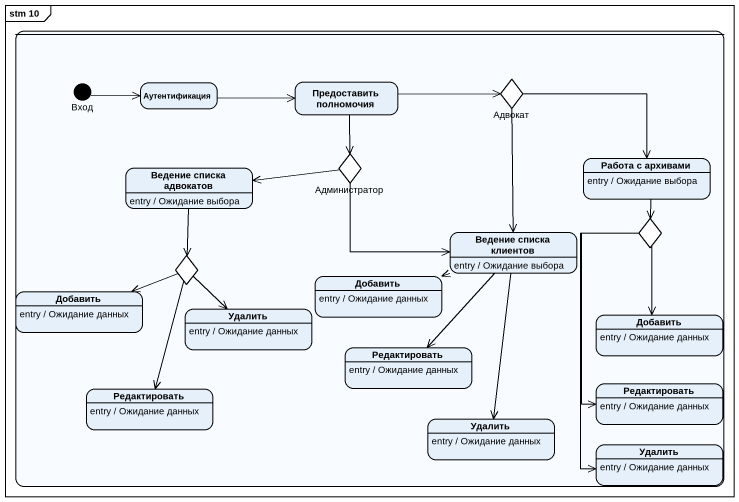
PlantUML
@startuml
mainframe stm 10
hide empty description
state " " as state1 {
  state Вход <<start>>
  state Аутентификация
  state "Предоставить полномочия" as Предоставить_полномочия
  state Адвокат <<choice>>
  state Администратор <<choice>>
  state "Работа с архивами" as Работа_с_архивами
  Работа_с_архивами : entry / Ожидание выбора
  state "Ведение списка адвокатов" as Ведение_списка_адвокатов
  Ведение_списка_адвокатов : entry / Ожидание выбора
  state "Ведение списка клиентов" as Ведение_списка_клиентов
  Ведение_списка_клиентов : entry / Ожидание выбора
  state choice1 <<choice>>
  state choice2 <<choice>>
  state Добавить
  Добавить : entry / Ожидание данных
  state "Добавить" as Добавить_2
  Добавить_2 : entry / Ожидание данных
  state Удалить
  Удалить : entry / Ожидание данных
  state "Добавить" as Добавить_3
  Добавить_3 : entry / Ожидание данных
  state Редактировать
  Редактировать : entry / Ожидание данных
  state "Редактировать" as Редактировать_2
  Редактировать_2 : entry / Ожидание данных
  state "Редактировать" as Редактировать_3
  Редактировать_3 : entry / Ожидание данных
  state "Удалить" as Удалить_2
  Удалить_2 : entry / Ожидание данных
  state "Удалить" as Удалить_3
  Удалить_3 : entry / Ожидание данных
}
Вход -right-> Аутентификация
Аутентификация -right-> Предоставить_полномочия
Предоставить_полномочия -right-> Адвокат
Предоставить_полномочия --> Администратор
Адвокат --> Работа_с_архивами
Адвокат --> Ведение_списка_клиентов
Администратор -left-> Ведение_списка_адвокатов
Администратор -right-> Ведение_списка_клиентов
Работа_с_архивами --> choice1
Ведение_списка_адвокатов --> choice2
Ведение_списка_клиентов -left-> Добавить
Ведение_списка_клиентов --> Редактировать
Ведение_списка_клиентов --> Удалить_2
choice1 --> Добавить_3
choice1 --> Редактировать_3
choice1 --> Удалить_3
choice2 -left-> Добавить_2
choice2 --> Удалить
choice2 --> Редактировать_2
@enduml
